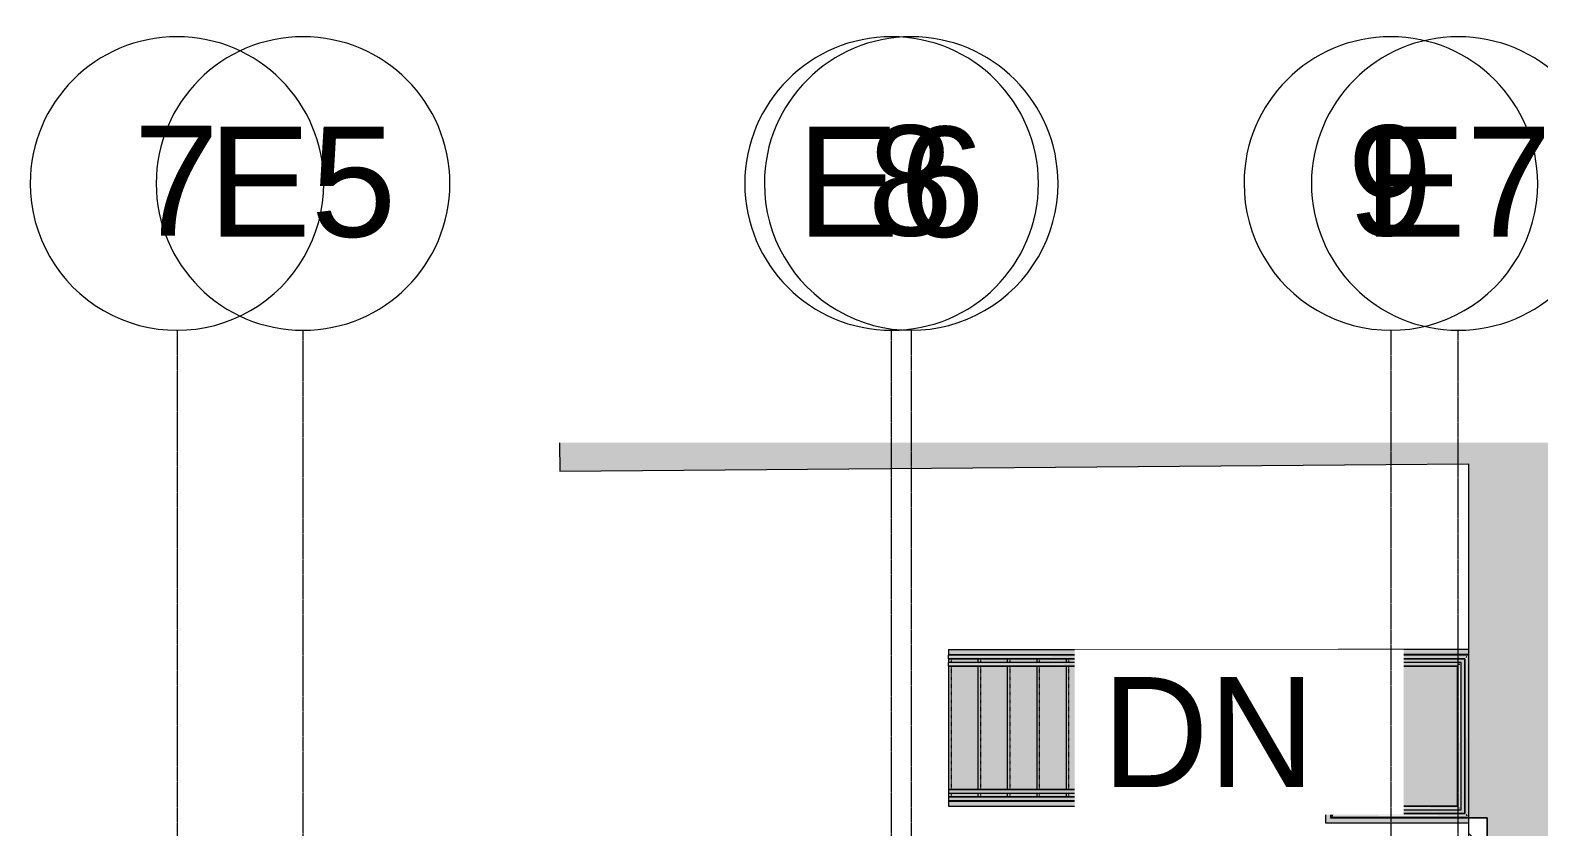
# Model space of a CAD drawing. Header units: inches. Extents: x -4124 to 2030, y 10168 to 14873.
# Drawn here: x 1100 to 1716, y 11770 to 12096 of the extents above; entities that cross this region are included whole.
import ezdxf

# ---------------------------------------------------------------- set-up
doc = ezdxf.new("R2010")
doc.units = ezdxf.units.IN
doc.header["$MEASUREMENT"] = 0
for name, pattern in [('Demolished', [0.1875, 0.125, -0.0625]), ('Grid Line 1_2_', [0.875, 0.5, -0.125, 0.125, -0.125]), ('Overhead 1_16_', [0.101562, 0.0625, -0.039062])]:
    doc.linetypes.add(name, pattern=pattern)
for name, color, linetype, lineweight in [('A-FLOR-HRAL', 11, 'Demolished', 9), ('A-ROOF', 132, 'Demolished', 9), ('A-WALL', 113, 'Continuous', 9), ('A-WALL-PATT', 111, 'Continuous', 13), ('S-GRID', 1, 'Continuous', 9), ('S-GRID-IDEN', 1, 'Continuous', 9), ('S-STRS', 31, 'Demolished', 9), ('S-STRS-ANNO', 31, 'Continuous', 9), ('S-STRS-IDEN', 31, 'Continuous', 9)]:
    doc.layers.add(name, color=color, linetype=linetype, lineweight=lineweight)
doc.styles.add('Arial', font='arial.ttf', dxfattribs={"height": 45})
doc.styles.add('Century Gothic', font='ufonts.com_century-gothic.ttf', dxfattribs={"height": 45})

# ---------------------------------------------------------------- blocks, each defined once
blk = doc.blocks.new('Walls 1 - Walls 1-1277454-DEMO PLAN - MEZZ')
at = {"layer": 'A-ROOF', "linetype": 'Continuous'}
blk.add_hatch(color=161, dxfattribs=at).paths.add_polyline_path([(-1448.44, 10380.08), (-1448.44, 11927.42), (-1956.88, 11927.42), (-1956.83, 11915.82), (-1585.45, 11918.85), (-1585.45, 11774.15), (-1577.83, 11774.15), (-1577.83, 10643.01), (-1938.58, 10642.37), (-1938.58, 10381.41), (-1577.83, 10380.43)], flags=0)
for p, q in [((-1956.88, 11927.42), (-1956.83, 11915.82)), ((-1956.83, 11915.82), (-1585.45, 11918.85)), ((-1585.45, 11918.85), (-1585.45, 11774.15)), ((-1585.45, 11774.15), (-1577.83, 11774.15)), ((-1577.83, 11774.15), (-1577.83, 10643.01))]:
    blk.add_line(p, q, dxfattribs=at)
blk = doc.blocks.new('Top Rail Type - Top Rail_Internal_-1447311-DEMO PLAN - MEZZ')
at = {"layer": 'A-FLOR-HRAL', "linetype": 'Continuous'}
for points in [[(-1641.92, 11839.83), (-1641.92, 11840), (-1797.92, 11839.92), (-1797.92, 11839.84), (-1641.92, 11839.84)], [(-1641.91, 11839.81), (-1641.91, 11839.83), (-1586.2, 11839.92), (-1586.2, 11840.01), (-1641.92, 11839.92), (-1641.92, 11839.83)], [(-1586.11, 11775.05), (-1586.2, 11839.92), (-1586.29, 11839.72), (-1586.2, 11775.15)], [(-1699.3, 11781.84), (-1641.92, 11781.92), (-1641.17, 11782.57), (-1641.17, 11782.67), (-1641.92, 11782.57), (-1641.92, 11782), (-1797.92, 11781.92), (-1797.92, 11781.84), (-1701.92, 11781.84)], [(-1641.92, 11781.35), (-1641.67, 11781.44), (-1641.67, 11781.92), (-1641.12, 11781.98), (-1640.82, 11782.45), (-1641.17, 11782.57), (-1641.74, 11782.11), (-1641.92, 11781.76), (-1641.92, 11781.39)], [(-1641.01, 11775.05), (-1640.83, 11775.24), (-1640.72, 11781.92), (-1640.17, 11781.92), (-1640.27, 11782.29), (-1640.55, 11782.19), (-1641.02, 11781.83), (-1641.01, 11775.15)], [(-1641.01, 11775.05), (-1586.2, 11775.15), (-1586.29, 11775.24), (-1640.92, 11775.15)]]:
    blk.add_hatch(color=254, dxfattribs=at).paths.add_polyline_path(points, flags=0)
for p, q in [((-1641.72, 11840.67), (-1797.92, 11840.67)), ((-1797.92, 11839.17), (-1641.72, 11839.17)), ((-1585.45, 11840.67), (-1641.72, 11840.67)), ((-1641.72, 11839.17), (-1586.95, 11839.17)), ((-1586.95, 11839.17), (-1586.95, 11775.9)), ((-1640.9, 11782.67), (-1797.92, 11782.67)), ((-1797.92, 11781.17), (-1642.19, 11781.17)), ((-1641.92, 11781.27), (-1641.73, 11781.39)), ((-1641.67, 11780.89), (-1641.67, 11774.4)), ((-1640.17, 11775.9), (-1640.17, 11782.19)), ((-1586.95, 11775.9), (-1640.17, 11775.9)), ((-1641.67, 11774.4), (-1585.45, 11774.4))]:
    blk.add_line(p, q, dxfattribs=at)
at = {"layer": 'A-FLOR-HRAL', "linetype": 'Continuous', "flags": 128}
for points in [[(-1640.9, 11782.67), (-1641.02, 11782.64), (-1641.17, 11782.57), (-1641.35, 11782.45), (-1641.55, 11782.29), (-1641.74, 11782.11), (-1641.92, 11781.92)], [(-1641.17, 11781.92), (-1641.01, 11782.11), (-1640.89, 11782.29), (-1640.82, 11782.45), (-1640.79, 11782.57), (-1640.82, 11782.64), (-1640.9, 11782.67)], [(-1641.12, 11781.74), (-1640.92, 11781.92), (-1640.73, 11782.07), (-1640.55, 11782.19), (-1640.39, 11782.27), (-1640.27, 11782.29), (-1640.2, 11782.26), (-1640.17, 11782.19)]]:
    blk.add_lwpolyline(points, dxfattribs=at)
at = {"layer": 'A-FLOR-HRAL', "linetype": 'Continuous'}
for points in [[(-1641.92, 11839.92), (-1641.92, 11839.85), (-1641.92, 11839.79), (-1641.91, 11839.73)], [(-1586.2, 11839.92), (-1586.22, 11839.9), (-1586.25, 11839.87), (-1586.3, 11839.82), (-1586.35, 11839.77), (-1586.38, 11839.74), (-1586.4, 11839.72)], [(-1641.12, 11774.95), (-1641.1, 11774.97), (-1641.07, 11775), (-1641.02, 11775.05), (-1640.97, 11775.1), (-1640.94, 11775.13), (-1640.92, 11775.15)], [(-1586.01, 11774.95), (-1586.02, 11774.97), (-1586.06, 11775), (-1586.11, 11775.05), (-1586.15, 11775.1), (-1586.2, 11775.15), (-1586.25, 11775.19), (-1586.3, 11775.24), (-1586.35, 11775.29), (-1586.38, 11775.32), (-1586.4, 11775.34)]]:
    blk.add_open_spline(points, degree=3, dxfattribs=at)
blk = doc.blocks.new('Top Rail Type - Top Rail_Internal_-V57-DEMO PLAN - MEZZ')
at = {"layer": 'A-FLOR-HRAL', "linetype": 'Continuous'}
h = blk.add_hatch(color=254, dxfattribs=at)
h.paths.add_polyline_path([(-1642.07, 11839.17), (-1641.92, 11839.17), (-1641.92, 11839.84), (-1797.92, 11839.84), (-1797.92, 11839.17), (-1647.04, 11839.17)], flags=0)
h.paths.add_polyline_path([(-1647.04, 11840), (-1641.92, 11840.01), (-1641.92, 11840.67), (-1797.92, 11840.67), (-1797.92, 11840), (-1653.92, 11840)], flags=0)
h = blk.add_hatch(color=254, dxfattribs=at)
h.paths.add_polyline_path([(-1589.95, 11839.17), (-1586.95, 11839.17), (-1586.29, 11839.83), (-1641.92, 11839.84), (-1641.92, 11839.17), (-1594.78, 11839.17)], flags=0)
h.paths.add_polyline_path([(-1641.92, 11840), (-1641.91, 11840.01), (-1586.11, 11840.01), (-1585.45, 11840.67), (-1641.92, 11840.67)], flags=0)
h = blk.add_hatch(color=254, dxfattribs=at)
h.paths.add_polyline_path([(-1585.45, 11774.4), (-1585.45, 11840.67), (-1586.11, 11839.92), (-1586.11, 11775.05)], flags=0)
h.paths.add_polyline_path([(-1586.29, 11775.24), (-1586.29, 11839.83), (-1586.95, 11839.07), (-1586.95, 11775.9)], flags=0)
h = blk.add_hatch(color=254, dxfattribs=at)
h.paths.add_polyline_path([(-1689.92, 11781.17), (-1641.92, 11781.17), (-1641.98, 11781.84), (-1797.92, 11781.84), (-1797.92, 11781.17), (-1699.3, 11781.17)], flags=0)
h.paths.add_polyline_path([(-1725.92, 11782), (-1641.92, 11782), (-1641.92, 11782.67), (-1797.92, 11782.67), (-1797.92, 11782), (-1741.11, 11782)], flags=0)
h = blk.add_hatch(color=254, dxfattribs=at)
h.paths.add_polyline_path([(-1641.67, 11774.4), (-1641.01, 11775.15), (-1641.02, 11781.92), (-1641.67, 11781.92), (-1641.67, 11775.05)], flags=0)
h.paths.add_polyline_path([(-1640.83, 11775.24), (-1640.17, 11775.9), (-1640.17, 11781.92), (-1640.83, 11781.92), (-1640.83, 11775.9)], flags=0)
h = blk.add_hatch(color=254, dxfattribs=at)
h.paths.add_polyline_path([(-1640.92, 11774.4), (-1585.45, 11774.4), (-1586.2, 11775.05), (-1641.01, 11775.05), (-1641.67, 11774.4), (-1641.01, 11774.4)], flags=0)
h.paths.add_polyline_path([(-1636.59, 11775.24), (-1586.29, 11775.24), (-1586.95, 11775.9), (-1640.17, 11775.9), (-1640.83, 11775.24)], flags=0)
for p, q in [((-1641.92, 11840.67), (-1797.92, 11840.67)), ((-1797.92, 11839.19), (-1797.92, 11840.64)), ((-1641.92, 11839.17), (-1797.92, 11839.17)), ((-1585.45, 11840.67), (-1641.92, 11840.67)), ((-1586.95, 11839.17), (-1641.92, 11839.17)), ((-1586.95, 11775.9), (-1586.95, 11839.17)), ((-1797.92, 11782.67), (-1641.92, 11782.67)), ((-1797.92, 11782.64), (-1797.92, 11781.19)), ((-1797.92, 11781.17), (-1641.92, 11781.17)), ((-1641.92, 11782.67), (-1641.92, 11781.17)), ((-1640.17, 11781.92), (-1641.67, 11781.92)), ((-1641.67, 11781.92), (-1641.67, 11774.4)), ((-1640.17, 11781.92), (-1640.17, 11775.9)), ((-1640.17, 11775.9), (-1586.95, 11775.9)), ((-1641.67, 11774.4), (-1585.45, 11774.4))]:
    blk.add_line(p, q, dxfattribs=at)
blk = doc.blocks.new('Handrail Type - Handrail_Internal_-1447339-DEMO PLAN - MEZZ')
at = {"layer": 'A-FLOR-HRAL', "linetype": 'Continuous'}
for points in [[(-1641.92, 11836.83), (-1641.92, 11837), (-1797.92, 11836.92), (-1797.92, 11836.84), (-1641.92, 11836.84)], [(-1641.91, 11836.81), (-1641.91, 11836.83), (-1589.2, 11836.92), (-1589.2, 11837.01), (-1641.92, 11836.92), (-1641.92, 11836.83)], [(-1589.11, 11778.05), (-1589.2, 11836.92), (-1589.29, 11836.72), (-1589.2, 11778.15), (-1589.17, 11778.11)], [(-1641.92, 11784.83), (-1641.92, 11785), (-1797.92, 11784.92), (-1797.92, 11784.84), (-1641.92, 11784.84)], [(-1638.01, 11784.83), (-1637.92, 11785.01), (-1641.92, 11784.92), (-1641.89, 11784.83), (-1638.23, 11784.83)], [(-1638.01, 11778.05), (-1637.83, 11778.24), (-1637.92, 11784.92), (-1638.01, 11784.72), (-1638.01, 11778.11)], [(-1636.59, 11778.05), (-1589.2, 11778.15), (-1589.29, 11778.24), (-1637.92, 11778.15), (-1638.01, 11778.05)]]:
    blk.add_hatch(color=254, dxfattribs=at).paths.add_polyline_path(points, flags=0)
for p, q in [((-1641.72, 11837.67), (-1797.92, 11837.67)), ((-1797.92, 11836.17), (-1641.72, 11836.17)), ((-1588.45, 11837.67), (-1641.72, 11837.67)), ((-1641.72, 11836.17), (-1589.95, 11836.17)), ((-1589.95, 11836.17), (-1589.95, 11778.9)), ((-1588.45, 11777.4), (-1588.45, 11837.67)), ((-1641.72, 11785.67), (-1797.92, 11785.67)), ((-1797.92, 11784.17), (-1641.72, 11784.17)), ((-1637.17, 11785.67), (-1641.72, 11785.67)), ((-1641.72, 11784.17), (-1638.67, 11784.17)), ((-1638.67, 11784.17), (-1638.67, 11777.4)), ((-1637.17, 11778.9), (-1637.17, 11785.67)), ((-1638.67, 11777.4), (-1588.45, 11777.4)), ((-1589.95, 11778.9), (-1637.17, 11778.9))]:
    blk.add_line(p, q, dxfattribs=at)
for points in [[(-1641.92, 11836.92), (-1641.92, 11836.85), (-1641.92, 11836.79), (-1641.91, 11836.73)], [(-1589.2, 11836.92), (-1589.22, 11836.9), (-1589.25, 11836.87), (-1589.3, 11836.82), (-1589.35, 11836.77), (-1589.38, 11836.74), (-1589.4, 11836.72)], [(-1641.91, 11784.72), (-1641.92, 11784.79), (-1641.92, 11784.85), (-1641.92, 11784.92)], [(-1638.12, 11784.72), (-1638.1, 11784.74), (-1638.07, 11784.77), (-1638.02, 11784.82), (-1637.97, 11784.87), (-1637.94, 11784.9), (-1637.92, 11784.92)], [(-1638.12, 11777.95), (-1638.1, 11777.97), (-1638.07, 11778), (-1638.02, 11778.05), (-1637.97, 11778.1), (-1637.94, 11778.13), (-1637.92, 11778.15)], [(-1589.17, 11778.11), (-1589.18, 11778.12), (-1589.19, 11778.13), (-1589.2, 11778.15)]]:
    blk.add_open_spline(points, degree=3, dxfattribs=at)
blk = doc.blocks.new('Handrail Type - Handrail_Internal_-V58-DEMO PLAN - MEZZ')
at = {"layer": 'A-FLOR-HRAL', "linetype": 'Continuous'}
h = blk.add_hatch(color=254, dxfattribs=at)
h.paths.add_polyline_path([(-1797.92, 11836.17), (-1641.92, 11836.17), (-1641.92, 11836.84), (-1797.92, 11836.84), (-1797.92, 11836.54)], flags=0)
h.paths.add_polyline_path([(-1641.92, 11837), (-1641.92, 11837.67), (-1797.92, 11837.67), (-1797.92, 11837), (-1647.04, 11837)], flags=0)
h = blk.add_hatch(color=254, dxfattribs=at)
h.paths.add_polyline_path([(-1594.78, 11836.17), (-1589.95, 11836.17), (-1589.29, 11836.83), (-1641.92, 11836.84), (-1641.92, 11836.17), (-1615.68, 11836.17)], flags=0)
h.paths.add_polyline_path([(-1641.92, 11837), (-1641.91, 11837.01), (-1589.11, 11837.01), (-1588.45, 11837.67), (-1641.92, 11837.67)], flags=0)
h = blk.add_hatch(color=254, dxfattribs=at)
h.paths.add_polyline_path([(-1588.45, 11777.4), (-1588.45, 11837.67), (-1589.11, 11836.92), (-1589.11, 11778.05)], flags=0)
h.paths.add_polyline_path([(-1589.29, 11778.24), (-1589.29, 11836.83), (-1589.95, 11836.17), (-1589.95, 11778.9)], flags=0)
h = blk.add_hatch(color=254, dxfattribs=at)
h.paths.add_polyline_path([(-1797.92, 11784.17), (-1641.92, 11784.17), (-1641.92, 11784.84), (-1797.92, 11784.84), (-1797.92, 11784.6)], flags=0)
h.paths.add_polyline_path([(-1653.92, 11785), (-1641.92, 11785.01), (-1641.92, 11785.67), (-1797.92, 11785.67), (-1797.92, 11785), (-1657.49, 11785)], flags=0)
h = blk.add_hatch(color=254, dxfattribs=at)
h.paths.add_polyline_path([(-1638.67, 11784.17), (-1638.01, 11784.83), (-1641.92, 11784.72), (-1641.82, 11784.17), (-1638.85, 11784.17)], flags=0)
h.paths.add_polyline_path([(-1641.92, 11785), (-1641.89, 11785.01), (-1637.83, 11785.01), (-1637.17, 11785.67), (-1641.92, 11785.57), (-1641.92, 11785.11)], flags=0)
h = blk.add_hatch(color=254, dxfattribs=at)
h.paths.add_polyline_path([(-1638.67, 11777.4), (-1638.01, 11778.15), (-1638.01, 11784.83), (-1638.67, 11784.17), (-1638.67, 11778.05)], flags=0)
h.paths.add_polyline_path([(-1637.83, 11778.24), (-1637.17, 11778.9), (-1637.17, 11785.67), (-1637.83, 11784.92), (-1637.83, 11778.9)], flags=0)
h = blk.add_hatch(color=254, dxfattribs=at)
h.paths.add_polyline_path([(-1638.67, 11777.4), (-1588.45, 11777.4), (-1589.2, 11778.05), (-1638.01, 11778.05)], flags=0)
h.paths.add_polyline_path([(-1637.83, 11778.24), (-1589.29, 11778.24), (-1589.95, 11778.9), (-1637.17, 11778.9)], flags=0)
for p, q in [((-1641.92, 11837.67), (-1797.92, 11837.67)), ((-1797.92, 11836.19), (-1797.92, 11837.64)), ((-1641.92, 11836.17), (-1797.92, 11836.17)), ((-1588.45, 11837.67), (-1641.92, 11837.67)), ((-1589.95, 11836.17), (-1641.92, 11836.17)), ((-1589.95, 11778.9), (-1589.95, 11836.17)), ((-1588.45, 11777.4), (-1588.45, 11837.67)), ((-1797.92, 11785.67), (-1641.92, 11785.67)), ((-1797.92, 11785.64), (-1797.92, 11784.19)), ((-1797.92, 11784.17), (-1641.92, 11784.17)), ((-1641.92, 11785.67), (-1637.17, 11785.67)), ((-1641.92, 11784.17), (-1638.67, 11784.17)), ((-1638.67, 11784.17), (-1638.67, 11777.4)), ((-1637.17, 11785.67), (-1637.17, 11778.9)), ((-1638.67, 11777.4), (-1588.45, 11777.4)), ((-1637.17, 11778.9), (-1589.95, 11778.9))]:
    blk.add_line(p, q, dxfattribs=at)
blk = doc.blocks.new('Grid - Grid Head - Circle-50561-DEMO PLAN - MEZZ')
at = {"layer": 'S-GRID-IDEN'}
for start, end in [(360, 180), (180, 360)]:
    blk.add_arc((0, 0), 0.25, start, end, dxfattribs=at)

msp = doc.modelspace()

# ---------------------------------------------------------------- hatches: boundary and pattern name
at = {"layer": 'A-WALL-PATT', "lineweight": 9}
h = msp.add_hatch(dxfattribs=at)
h.set_pattern_fill('FP_64', style=0, pattern_type=2)
h.set_pattern_definition([(45, (3272.782, 0), (-21.2132, 21.2132), []), (135, (3272.782, 0), (-21.2132, -21.2132), [])])
h.paths.add_polyline_path([(1687.32844, 10642.9944), (1694.95344, 10643.00784), (1694.95344, 11774.14539), (1687.32844, 11774.14539), (1687.32844, 10643.00784)], flags=0)
at = {"layer": 'S-STRS', "linetype": 'Continuous'}
for color, points in [(255, [(1573.48066, 11840.91874), (1634.07724, 11840.91874), (1634.07724, 11842.91874), (1474.85984, 11842.91874), (1474.85984, 11840.91874), (1570.85984, 11840.91874)]), (255, [(1678.00644, 11840.91874), (1687.32844, 11840.91874), (1687.32844, 11842.91874), (1634.07724, 11842.91874), (1634.07724, 11840.91874), (1657.10128, 11840.91874)]), (255, [(1625.74355, 11778.91874), (1628.85984, 11778.91874), (1628.85984, 11780.91874), (1474.85984, 11780.91874), (1474.85984, 11778.91874), (1618.85984, 11778.91874)]), (254, [(1628.85984, 11772.14539), (1630.85984, 11774.14539), (1630.85984, 11780.91874), (1628.85984, 11780.91874), (1628.85984, 11774.14539)]), (255, [(1687.32844, 11772.14539), (1687.32844, 11774.14539), (1630.85984, 11774.14539), (1628.85984, 11772.14539), (1678.00644, 11772.14539)])]:
    msp.add_hatch(color=color, dxfattribs=at).paths.add_polyline_path(points, flags=0)
h = msp.add_hatch(color=255, dxfattribs=at)
h.paths.add_polyline_path([(1486.85984, 11780.91874), (1486.85984, 11781.16874), (1474.85984, 11781.16874), (1474.85984, 11780.91874)], flags=0)
h.paths.add_polyline_path([(1474.85984, 11782.66874), (1486.85984, 11782.66874), (1486.85984, 11784.16874), (1474.85984, 11784.16874)], flags=0)
h.paths.add_polyline_path([(1486.85984, 11785.66874), (1486.85984, 11836.16874), (1474.85984, 11836.16874), (1474.85984, 11785.66874)], flags=0)
h.paths.add_polyline_path([(1486.85984, 11837.66874), (1486.85984, 11839.16874), (1474.85984, 11839.16874), (1474.85984, 11837.66874)], flags=0)
h.paths.add_polyline_path([(1486.85984, 11840.66874), (1486.85984, 11840.91874), (1474.85984, 11840.91874), (1474.85984, 11840.66874)], flags=0)
h = msp.add_hatch(color=255, dxfattribs=at)
h.paths.add_polyline_path([(1498.85984, 11780.91874), (1498.85984, 11781.16874), (1486.85984, 11781.16874), (1486.85984, 11780.91874), (1489.86003, 11780.91874)], flags=0)
h.paths.add_polyline_path([(1486.85984, 11782.66874), (1498.85984, 11782.66874), (1498.85984, 11784.16874), (1486.85984, 11784.16874)], flags=0)
h.paths.add_polyline_path([(1498.85984, 11785.66874), (1498.85984, 11836.16874), (1486.85984, 11836.16874), (1486.85984, 11785.66874), (1489.86003, 11785.66874)], flags=0)
h.paths.add_polyline_path([(1489.86003, 11837.66874), (1498.85984, 11837.66874), (1498.85984, 11839.16874), (1486.85984, 11839.16874), (1486.85984, 11837.66874)], flags=0)
h.paths.add_polyline_path([(1489.86003, 11840.66874), (1498.85984, 11840.66874), (1498.85984, 11840.91874), (1486.85984, 11840.91874), (1486.85984, 11840.66874)], flags=0)
h = msp.add_hatch(color=255, dxfattribs=at)
h.paths.add_polyline_path([(1498.85984, 11780.91874), (1510.85984, 11780.91874), (1510.76519, 11781.16874), (1498.85984, 11781.16874)], flags=0)
h.paths.add_polyline_path([(1510.85984, 11782.66874), (1510.76519, 11784.16874), (1498.85984, 11784.16874), (1498.85984, 11782.66874), (1510.76519, 11782.66874)], flags=0)
h.paths.add_polyline_path([(1510.76519, 11785.66874), (1510.85984, 11785.66874), (1510.76519, 11836.16874), (1498.85984, 11836.16874), (1498.85984, 11785.66874)], flags=0)
h.paths.add_polyline_path([(1510.85984, 11837.66874), (1510.76519, 11839.16874), (1498.85984, 11839.16874), (1498.85984, 11837.66874), (1510.76519, 11837.66874)], flags=0)
h.paths.add_polyline_path([(1498.85984, 11840.66874), (1510.85984, 11840.66874), (1510.76519, 11840.91874), (1498.85984, 11840.91874)], flags=0)
h = msp.add_hatch(color=255, dxfattribs=at)
h.paths.add_polyline_path([(1522.85984, 11780.91874), (1522.85984, 11781.16874), (1510.85984, 11781.16874), (1510.85984, 11780.91874)], flags=0)
h.paths.add_polyline_path([(1510.85984, 11782.66874), (1522.85984, 11782.66874), (1522.85984, 11784.16874), (1510.85984, 11784.16874)], flags=0)
h.paths.add_polyline_path([(1510.85984, 11785.66874), (1522.85984, 11785.66874), (1522.85984, 11836.16874), (1510.85984, 11836.16874), (1510.85984, 11797.58579)], flags=0)
h.paths.add_polyline_path([(1510.85984, 11837.66874), (1522.85984, 11837.66874), (1522.85984, 11839.16874), (1510.85984, 11839.16874)], flags=0)
h.paths.add_polyline_path([(1522.85984, 11840.66874), (1522.85984, 11840.91874), (1510.85984, 11840.91874), (1510.85984, 11840.66874)], flags=0)
h = msp.add_hatch(color=255, dxfattribs=at)
h.paths.add_polyline_path([(1531.67035, 11780.91874), (1534.85984, 11780.91874), (1534.85984, 11781.16874), (1522.85984, 11781.16874), (1522.85984, 11780.91874)], flags=0)
h.paths.add_polyline_path([(1534.85984, 11782.66874), (1534.85984, 11784.16874), (1522.85984, 11784.16874), (1522.85984, 11782.66874), (1531.67035, 11782.66874)], flags=0)
h.paths.add_polyline_path([(1534.85984, 11785.66874), (1534.85984, 11836.16874), (1522.85984, 11836.16874), (1522.85984, 11785.66874), (1531.67035, 11785.66874)], flags=0)
h.paths.add_polyline_path([(1534.85984, 11837.66874), (1534.85984, 11839.16874), (1522.85984, 11839.16874), (1522.85984, 11837.66874), (1531.67035, 11837.66874)], flags=0)
h.paths.add_polyline_path([(1522.85984, 11840.66874), (1534.85984, 11840.66874), (1534.85984, 11840.91874), (1522.85984, 11840.91874)], flags=0)
h = msp.add_hatch(color=255, dxfattribs=at)
h.paths.add_polyline_path([(1546.85984, 11780.91874), (1546.85984, 11781.16874), (1534.85984, 11781.16874), (1534.85984, 11780.91874)], flags=0)
h.paths.add_polyline_path([(1534.85984, 11782.66874), (1546.85984, 11782.66874), (1546.85984, 11784.16874), (1534.85984, 11784.16874)], flags=0)
h.paths.add_polyline_path([(1534.85984, 11785.66874), (1546.85984, 11785.66874), (1546.85984, 11836.16874), (1534.85984, 11836.16874), (1534.85984, 11797.58579)], flags=0)
h.paths.add_polyline_path([(1534.85984, 11837.66874), (1546.85984, 11837.66874), (1546.85984, 11839.16874), (1534.85984, 11839.16874)], flags=0)
h.paths.add_polyline_path([(1546.85984, 11840.66874), (1546.85984, 11840.91874), (1534.85984, 11840.91874), (1534.85984, 11840.66874)], flags=0)
h = msp.add_hatch(color=255, dxfattribs=at)
h.paths.add_polyline_path([(1546.85984, 11780.91874), (1558.85984, 11780.91874), (1558.85984, 11781.16874), (1546.85984, 11781.16874)], flags=0)
h.paths.add_polyline_path([(1552.5755, 11782.66874), (1558.85984, 11782.66874), (1558.85984, 11784.16874), (1546.85984, 11784.16874), (1546.85984, 11782.66874)], flags=0)
h.paths.add_polyline_path([(1552.5755, 11785.66874), (1558.85984, 11785.66874), (1558.85984, 11836.16874), (1546.85984, 11836.16874), (1546.85984, 11785.66874)], flags=0)
h.paths.add_polyline_path([(1552.5755, 11837.66874), (1558.85984, 11837.66874), (1558.85984, 11839.16874), (1546.85984, 11839.16874), (1546.85984, 11837.66874)], flags=0)
h.paths.add_polyline_path([(1546.85984, 11840.66874), (1558.85984, 11840.66874), (1558.85984, 11840.91874), (1546.85984, 11840.91874)], flags=0)
h = msp.add_hatch(color=255, dxfattribs=at)
h.paths.add_polyline_path([(1570.85984, 11780.91874), (1570.85984, 11781.16874), (1558.85984, 11781.16874), (1558.85984, 11780.91874)], flags=0)
h.paths.add_polyline_path([(1570.85984, 11782.66874), (1570.85984, 11784.16874), (1558.85984, 11784.16874), (1558.85984, 11782.66874)], flags=0)
h.paths.add_polyline_path([(1558.85984, 11785.66874), (1570.85984, 11785.66874), (1570.85984, 11836.16874), (1558.85984, 11836.16874), (1558.85984, 11789.66387)], flags=0)
h.paths.add_polyline_path([(1570.85984, 11837.66874), (1570.85984, 11839.16874), (1558.85984, 11839.16874), (1558.85984, 11837.66874)], flags=0)
h.paths.add_polyline_path([(1558.85984, 11840.66874), (1570.85984, 11840.66874), (1570.85984, 11840.91874), (1558.85984, 11840.91874)], flags=0)
h = msp.add_hatch(color=255, dxfattribs=at)
h.paths.add_polyline_path([(1570.85984, 11780.91874), (1582.85984, 11780.91874), (1582.85984, 11781.16874), (1570.85984, 11781.16874)], flags=0)
h.paths.add_polyline_path([(1582.85984, 11782.66874), (1582.85984, 11784.16874), (1570.85984, 11784.16874), (1570.85984, 11782.66874), (1573.48066, 11782.66874)], flags=0)
h.paths.add_polyline_path([(1582.85984, 11785.66874), (1582.85984, 11836.16874), (1570.85984, 11836.16874), (1570.85984, 11785.66874), (1573.48066, 11785.66874)], flags=0)
h.paths.add_polyline_path([(1582.85984, 11837.66874), (1582.85984, 11839.16874), (1570.85984, 11839.16874), (1570.85984, 11837.66874), (1573.48066, 11837.66874)], flags=0)
h.paths.add_polyline_path([(1570.85984, 11840.66874), (1582.85984, 11840.66874), (1582.85984, 11840.91874), (1570.85984, 11840.91874)], flags=0)
h = msp.add_hatch(color=255, dxfattribs=at)
h.paths.add_polyline_path([(1582.85984, 11780.91874), (1594.85984, 11780.91874), (1594.85984, 11781.16874), (1582.85984, 11781.16874)], flags=0)
h.paths.add_polyline_path([(1594.38582, 11782.66874), (1594.85984, 11782.66874), (1594.85984, 11784.16874), (1582.85984, 11784.16874), (1582.85984, 11782.66874)], flags=0)
h.paths.add_polyline_path([(1594.38582, 11785.66874), (1594.85984, 11785.66874), (1594.85984, 11836.16874), (1582.85984, 11836.16874), (1582.85984, 11785.66874)], flags=0)
h.paths.add_polyline_path([(1594.38582, 11837.66874), (1594.85984, 11837.66874), (1594.85984, 11839.16874), (1582.85984, 11839.16874), (1582.85984, 11837.66874)], flags=0)
h.paths.add_polyline_path([(1582.85984, 11840.66874), (1594.85984, 11840.66874), (1594.85984, 11840.91874), (1582.85984, 11840.91874)], flags=0)
h = msp.add_hatch(color=255, dxfattribs=at)
h.paths.add_polyline_path([(1606.85984, 11780.91874), (1606.85984, 11781.16874), (1594.85984, 11781.16874), (1594.85984, 11780.91874)], flags=0)
h.paths.add_polyline_path([(1606.85984, 11782.66874), (1606.85984, 11784.16874), (1594.85984, 11784.16874), (1594.85984, 11782.66874)], flags=0)
h.paths.add_polyline_path([(1594.85984, 11785.66874), (1606.85984, 11785.66874), (1606.85984, 11836.16874), (1594.85984, 11836.16874), (1594.85984, 11789.66387)], flags=0)
h.paths.add_polyline_path([(1606.85984, 11837.66874), (1606.85984, 11839.16874), (1594.85984, 11839.16874), (1594.85984, 11837.66874)], flags=0)
h.paths.add_polyline_path([(1594.85984, 11840.66874), (1606.85984, 11840.66874), (1606.85984, 11840.91874), (1594.85984, 11840.91874)], flags=0)
h = msp.add_hatch(color=255, dxfattribs=at)
h.paths.add_polyline_path([(1606.85984, 11780.91874), (1618.85984, 11780.91874), (1618.85984, 11781.16874), (1606.85984, 11781.16874)], flags=0)
h.paths.add_polyline_path([(1618.85984, 11782.66874), (1618.85984, 11784.16874), (1606.85984, 11784.16874), (1606.85984, 11782.66874), (1615.29097, 11782.66874)], flags=0)
h.paths.add_polyline_path([(1618.85984, 11785.66874), (1618.85984, 11836.16874), (1606.85984, 11836.16874), (1606.85984, 11785.66874), (1615.29097, 11785.66874)], flags=0)
h.paths.add_polyline_path([(1618.85984, 11837.66874), (1618.85984, 11839.16874), (1606.85984, 11839.16874), (1606.85984, 11837.66874), (1615.29097, 11837.66874)], flags=0)
h.paths.add_polyline_path([(1606.85984, 11840.66874), (1618.85984, 11840.66874), (1618.85984, 11840.91874), (1606.85984, 11840.91874)], flags=0)
h = msp.add_hatch(color=255, dxfattribs=at)
h.paths.add_polyline_path([(1628.85984, 11780.91874), (1630.85984, 11780.91874), (1630.85984, 11781.16874), (1618.85984, 11781.16874), (1618.85984, 11780.91874), (1625.74355, 11780.91874)], flags=0)
h.paths.add_polyline_path([(1618.85984, 11782.66874), (1630.85984, 11782.66874), (1630.85984, 11784.16874), (1618.85984, 11784.16874)], flags=0)
h.paths.add_polyline_path([(1630.85984, 11785.66874), (1630.85984, 11836.16874), (1618.85984, 11836.16874), (1618.85984, 11785.66874), (1625.74355, 11785.66874)], flags=0)
h.paths.add_polyline_path([(1630.85984, 11837.66874), (1630.85984, 11839.16874), (1618.85984, 11839.16874), (1618.85984, 11837.66874), (1625.74355, 11837.66874)], flags=0)
h.paths.add_polyline_path([(1630.85984, 11840.66874), (1630.85984, 11840.91874), (1618.85984, 11840.91874), (1618.85984, 11840.66874), (1625.74355, 11840.66874)], flags=0)
h = msp.add_hatch(color=255, dxfattribs=at)
h.paths.add_polyline_path([(1632.60984, 11774.14539), (1687.32844, 11774.17525), (1687.30289, 11774.39539), (1631.10984, 11774.42095), (1631.04039, 11781.38703), (1630.85984, 11781.26922), (1630.85984, 11774.14539), (1631.1354, 11774.14539)], flags=0)
h.paths.add_polyline_path([(1646.64871, 11775.89539), (1685.82844, 11775.89539), (1685.82844, 11839.16874), (1630.85984, 11839.16874), (1630.85984, 11837.66874), (1684.32844, 11837.64319), (1684.30289, 11777.39539), (1634.10984, 11777.42095), (1634.10984, 11784.16874), (1630.85984, 11784.16874), (1630.85984, 11782.66874), (1631.61565, 11782.5663), (1631.96305, 11782.44907), (1631.80515, 11781.91874), (1631.85984, 11781.91874), (1632.39017, 11782.26614), (1632.58429, 11782.26441), (1632.60984, 11782.18867), (1632.60984, 11775.89539), (1636.19613, 11775.89539)], flags=0)
h.paths.add_polyline_path([(1682.82844, 11778.89539), (1682.82844, 11836.16874), (1630.85984, 11836.16874), (1630.85984, 11785.66874), (1635.60984, 11785.64304), (1635.60984, 11778.89539), (1678.00644, 11778.89539)], flags=0)
h.paths.add_polyline_path([(1685.82844, 11840.66874), (1687.32844, 11840.66874), (1687.30289, 11840.91874), (1630.85984, 11840.91874), (1630.85984, 11840.66874), (1684.32844, 11840.66874)], flags=0)

# ---------------------------------------------------------------- linework, layer by layer
at = {"layer": 'A-WALL'}
for p, q in [((1687.32844, 11774.14539), (1687.32844, 11705.88863)), ((1694.95344, 11774.14539), (1687.32844, 11774.14539)), ((1694.95344, 10640.14539), (1694.95344, 11774.14539))]:
    msp.add_line(p, q, dxfattribs=at)
at = {"layer": 'S-GRID', "linetype": 'Grid Line 1_2_'}
for p, q in [((1159.57844, 11973.42375), (1159.57844, 10769.69706)), ((1211.07844, 10455.54858), (1211.07844, 11973.42375)), ((1451.57844, 10455.54858), (1451.57844, 11973.42375)), ((1459.57844, 11973.42375), (1459.57844, 10769.69706)), ((1683.14094, 10455.54858), (1683.14094, 11973.42375))]:
    msp.add_line(p, q, dxfattribs=at)
at = {"layer": 'S-STRS', "linetype": 'Continuous'}
for p, q in [((1474.85984, 11842.91874), (1474.85984, 11840.91874)), ((1474.85984, 11842.91874), (1634.07724, 11842.91874)), ((1687.32844, 11842.91874), (1634.07724, 11842.91874)), ((1474.85984, 11840.91874), (1486.85984, 11840.91874)), ((1474.85984, 11840.91874), (1474.85984, 11840.66874)), ((1474.85984, 11839.16874), (1474.85984, 11837.66874)), ((1474.85984, 11836.16874), (1474.85984, 11785.66874)), ((1486.85984, 11840.91874), (1498.85984, 11840.91874)), ((1486.85984, 11840.91874), (1486.85984, 11840.66874)), ((1486.85984, 11839.16874), (1486.85984, 11837.66874)), ((1486.85984, 11836.16874), (1486.85984, 11785.66874)), ((1498.85984, 11840.91874), (1510.85984, 11840.91874)), ((1498.85984, 11840.91874), (1498.85984, 11840.66874)), ((1498.85984, 11839.16874), (1498.85984, 11837.66874)), ((1498.85984, 11836.16874), (1498.85984, 11785.66874)), ((1510.85984, 11840.91874), (1522.85984, 11840.91874)), ((1510.85984, 11840.91874), (1510.85984, 11840.66874)), ((1510.85984, 11839.16874), (1510.85984, 11837.66874)), ((1510.85984, 11836.16874), (1510.85984, 11785.66874)), ((1522.85984, 11840.91874), (1534.85984, 11840.91874)), ((1522.85984, 11840.91874), (1522.85984, 11840.66874)), ((1522.85984, 11839.16874), (1522.85984, 11837.66874)), ((1522.85984, 11836.16874), (1522.85984, 11785.66874)), ((1534.85984, 11840.91874), (1546.85984, 11840.91874)), ((1534.85984, 11840.91874), (1534.85984, 11840.66874)), ((1534.85984, 11839.16874), (1534.85984, 11837.66874)), ((1534.85984, 11836.16874), (1534.85984, 11785.66874)), ((1546.85984, 11840.91874), (1558.85984, 11840.91874)), ((1546.85984, 11840.91874), (1546.85984, 11840.66874)), ((1546.85984, 11839.16874), (1546.85984, 11837.66874)), ((1546.85984, 11836.16874), (1546.85984, 11785.66874)), ((1558.85984, 11840.91874), (1570.85984, 11840.91874)), ((1558.85984, 11840.91874), (1558.85984, 11840.66874)), ((1558.85984, 11839.16874), (1558.85984, 11837.66874)), ((1558.85984, 11836.16874), (1558.85984, 11785.66874)), ((1570.85984, 11840.91874), (1582.85984, 11840.91874)), ((1570.85984, 11840.91874), (1570.85984, 11840.66874)), ((1570.85984, 11839.16874), (1570.85984, 11837.66874)), ((1570.85984, 11836.16874), (1570.85984, 11785.66874)), ((1582.85984, 11840.91874), (1594.85984, 11840.91874)), ((1582.85984, 11840.91874), (1582.85984, 11840.66874)), ((1582.85984, 11839.16874), (1582.85984, 11837.66874)), ((1582.85984, 11836.16874), (1582.85984, 11785.66874)), ((1594.85984, 11840.91874), (1606.85984, 11840.91874)), ((1594.85984, 11840.91874), (1594.85984, 11840.66874)), ((1594.85984, 11839.16874), (1594.85984, 11837.66874)), ((1594.85984, 11836.16874), (1594.85984, 11785.66874)), ((1606.85984, 11840.91874), (1618.85984, 11840.91874)), ((1606.85984, 11840.91874), (1606.85984, 11840.66874)), ((1606.85984, 11839.16874), (1606.85984, 11837.66874)), ((1606.85984, 11836.16874), (1606.85984, 11785.66874)), ((1618.85984, 11840.91874), (1630.85984, 11840.91874)), ((1618.85984, 11840.91874), (1618.85984, 11840.66874)), ((1618.85984, 11839.16874), (1618.85984, 11837.66874)), ((1618.85984, 11836.16874), (1618.85984, 11785.66874)), ((1630.85984, 11840.91874), (1634.07724, 11840.91874)), ((1630.85984, 11840.91874), (1630.85984, 11840.66874)), ((1630.85984, 11839.16874), (1630.85984, 11837.66874)), ((1630.85984, 11836.16874), (1630.85984, 11785.66874)), ((1687.32844, 11840.91874), (1634.07724, 11840.91874)), ((1474.85984, 11784.16874), (1474.85984, 11782.66874)), ((1474.85984, 11781.16874), (1474.85984, 11780.91874)), ((1474.85984, 11780.91874), (1474.85984, 11778.91874)), ((1474.85984, 11780.91874), (1486.85984, 11780.91874)), ((1486.85984, 11784.16874), (1486.85984, 11782.66874)), ((1486.85984, 11781.16874), (1486.85984, 11780.91874)), ((1486.85984, 11780.91874), (1498.85984, 11780.91874)), ((1498.85984, 11784.16874), (1498.85984, 11782.66874)), ((1498.85984, 11781.16874), (1498.85984, 11780.91874)), ((1498.85984, 11780.91874), (1510.85984, 11780.91874)), ((1510.85984, 11784.16874), (1510.85984, 11782.66874)), ((1510.85984, 11781.16874), (1510.85984, 11780.91874)), ((1510.85984, 11780.91874), (1522.85984, 11780.91874)), ((1522.85984, 11784.16874), (1522.85984, 11782.66874)), ((1522.85984, 11781.16874), (1522.85984, 11780.91874)), ((1522.85984, 11780.91874), (1534.85984, 11780.91874)), ((1534.85984, 11784.16874), (1534.85984, 11782.66874)), ((1534.85984, 11781.16874), (1534.85984, 11780.91874)), ((1534.85984, 11780.91874), (1546.85984, 11780.91874)), ((1546.85984, 11784.16874), (1546.85984, 11782.66874)), ((1546.85984, 11781.16874), (1546.85984, 11780.91874)), ((1546.85984, 11780.91874), (1558.85984, 11780.91874)), ((1558.85984, 11784.16874), (1558.85984, 11782.66874)), ((1558.85984, 11781.16874), (1558.85984, 11780.91874)), ((1558.85984, 11780.91874), (1570.85984, 11780.91874)), ((1570.85984, 11784.16874), (1570.85984, 11782.66874)), ((1570.85984, 11781.16874), (1570.85984, 11780.91874)), ((1570.85984, 11780.91874), (1582.85984, 11780.91874)), ((1582.85984, 11784.16874), (1582.85984, 11782.66874)), ((1582.85984, 11781.16874), (1582.85984, 11780.91874)), ((1582.85984, 11780.91874), (1594.85984, 11780.91874)), ((1594.85984, 11784.16874), (1594.85984, 11782.66874)), ((1594.85984, 11781.16874), (1594.85984, 11780.91874)), ((1594.85984, 11780.91874), (1606.85984, 11780.91874)), ((1606.85984, 11784.16874), (1606.85984, 11782.66874)), ((1606.85984, 11781.16874), (1606.85984, 11780.91874)), ((1606.85984, 11780.91874), (1618.85984, 11780.91874)), ((1618.85984, 11784.16874), (1618.85984, 11782.66874)), ((1618.85984, 11781.16874), (1618.85984, 11780.91874)), ((1618.85984, 11780.91874), (1628.85984, 11780.91874)), ((1630.85984, 11780.91874), (1628.85984, 11780.91874)), ((1630.85984, 11784.16874), (1630.85984, 11782.66874)), ((1630.85984, 11781.16874), (1630.85984, 11780.91874)), ((1630.85984, 11780.91874), (1630.85984, 11774.14539)), ((1474.85984, 11778.91874), (1628.85984, 11778.91874)), ((1628.85984, 11778.91874), (1628.85984, 11772.14539)), ((1628.85984, 11772.14539), (1687.32844, 11772.14539)), ((1630.85984, 11774.14539), (1687.32844, 11774.14539))]:
    msp.add_line(p, q, dxfattribs=at)
at = {"layer": 'S-STRS', "linetype": 'Overhead 1_16_'}
for p, q in [((1475.85984, 11840.91874), (1475.85984, 11840.66874)), ((1475.85984, 11839.16874), (1475.85984, 11837.66874)), ((1475.85984, 11836.16874), (1475.85984, 11785.66874)), ((1487.85984, 11840.91874), (1487.85984, 11840.66874)), ((1487.85984, 11839.16874), (1487.85984, 11837.66874)), ((1487.85984, 11836.16874), (1487.85984, 11785.66874)), ((1499.85984, 11840.91874), (1499.85984, 11840.66874)), ((1499.85984, 11839.16874), (1499.85984, 11837.66874)), ((1499.85984, 11836.16874), (1499.85984, 11785.66874)), ((1511.85984, 11840.91874), (1511.85984, 11840.66874)), ((1511.85984, 11839.16874), (1511.85984, 11837.66874)), ((1511.85984, 11836.16874), (1511.85984, 11785.66874)), ((1523.85984, 11840.91874), (1523.85984, 11840.66874)), ((1523.85984, 11839.16874), (1523.85984, 11837.66874)), ((1523.85984, 11836.16874), (1523.85984, 11785.66874)), ((1535.85984, 11840.91874), (1535.85984, 11840.66874)), ((1535.85984, 11839.16874), (1535.85984, 11837.66874)), ((1535.85984, 11836.16874), (1535.85984, 11785.66874)), ((1547.85984, 11840.91874), (1547.85984, 11840.66874)), ((1547.85984, 11839.16874), (1547.85984, 11837.66874)), ((1547.85984, 11836.16874), (1547.85984, 11785.66874)), ((1559.85984, 11840.91874), (1559.85984, 11840.66874)), ((1559.85984, 11839.16874), (1559.85984, 11837.66874)), ((1559.85984, 11836.16874), (1559.85984, 11785.66874)), ((1571.85984, 11840.91874), (1571.85984, 11840.66874)), ((1571.85984, 11839.16874), (1571.85984, 11837.66874)), ((1571.85984, 11836.16874), (1571.85984, 11785.66874)), ((1583.85984, 11840.91874), (1583.85984, 11840.66874)), ((1583.85984, 11839.16874), (1583.85984, 11837.66874)), ((1583.85984, 11836.16874), (1583.85984, 11785.66874)), ((1595.85984, 11840.91874), (1595.85984, 11840.66874)), ((1595.85984, 11839.16874), (1595.85984, 11837.66874)), ((1595.85984, 11836.16874), (1595.85984, 11785.66874)), ((1607.85984, 11840.91874), (1607.85984, 11840.66874)), ((1607.85984, 11839.16874), (1607.85984, 11837.66874)), ((1607.85984, 11836.16874), (1607.85984, 11785.66874)), ((1619.85984, 11840.91874), (1619.85984, 11840.66874)), ((1619.85984, 11839.16874), (1619.85984, 11837.66874)), ((1619.85984, 11836.16874), (1619.85984, 11785.66874)), ((1631.85984, 11840.91874), (1631.85984, 11840.66874)), ((1631.85984, 11839.16874), (1631.85984, 11837.66874)), ((1631.85984, 11836.16874), (1631.85984, 11785.66874)), ((1475.85984, 11784.16874), (1475.85984, 11782.66874)), ((1475.85984, 11781.16874), (1475.85984, 11780.91874)), ((1487.85984, 11784.16874), (1487.85984, 11782.66874)), ((1487.85984, 11781.16874), (1487.85984, 11780.91874)), ((1499.85984, 11784.16874), (1499.85984, 11782.66874)), ((1499.85984, 11781.16874), (1499.85984, 11780.91874)), ((1511.85984, 11784.16874), (1511.85984, 11782.66874)), ((1511.85984, 11781.16874), (1511.85984, 11780.91874)), ((1523.85984, 11784.16874), (1523.85984, 11782.66874)), ((1523.85984, 11781.16874), (1523.85984, 11780.91874)), ((1535.85984, 11784.16874), (1535.85984, 11782.66874)), ((1535.85984, 11781.16874), (1535.85984, 11780.91874)), ((1547.85984, 11784.16874), (1547.85984, 11782.66874)), ((1547.85984, 11781.16874), (1547.85984, 11780.91874)), ((1559.85984, 11784.16874), (1559.85984, 11782.66874)), ((1559.85984, 11781.16874), (1559.85984, 11780.91874)), ((1571.85984, 11784.16874), (1571.85984, 11782.66874)), ((1571.85984, 11781.16874), (1571.85984, 11780.91874)), ((1583.85984, 11784.16874), (1583.85984, 11782.66874)), ((1583.85984, 11781.16874), (1583.85984, 11780.91874)), ((1595.85984, 11784.16874), (1595.85984, 11782.66874)), ((1595.85984, 11781.16874), (1595.85984, 11780.91874)), ((1607.85984, 11784.16874), (1607.85984, 11782.66874)), ((1607.85984, 11781.16874), (1607.85984, 11780.91874)), ((1619.85984, 11784.16874), (1619.85984, 11782.66874)), ((1619.85984, 11781.16874), (1619.85984, 11780.91874)), ((1631.85984, 11784.16874), (1631.85984, 11782.4839)), ((1631.85984, 11782.24933), (1631.85984, 11781.91874))]:
    msp.add_line(p, q, dxfattribs=at)
at = {"layer": 'S-STRS-ANNO'}
for p, q in [((1558.85984, 11810.91874), (1570.85984, 11822.91874)), ((1558.85984, 11810.91874), (1570.85984, 11810.91874)), ((1558.85984, 11810.91874), (1570.85984, 11798.91874)), ((1570.85984, 11810.91874), (1582.85984, 11810.91874)), ((1582.85984, 11810.91874), (1594.85984, 11810.91874)), ((1594.85984, 11810.91874), (1606.85984, 11810.91874)), ((1606.85984, 11810.91874), (1618.85984, 11810.91874)), ((1618.85984, 11810.91874), (1630.85984, 11810.91874))]:
    msp.add_line(p, q, dxfattribs=at)

# ---------------------------------------------------------------- block references
at = {"layer": 'A-FLOR-HRAL', "linetype": 'Continuous'}
for name in ['Top Rail Type - Top Rail_Internal_-1447311-DEMO PLAN - MEZZ', 'Top Rail Type - Top Rail_Internal_-V57-DEMO PLAN - MEZZ', 'Handrail Type - Handrail_Internal_-1447339-DEMO PLAN - MEZZ', 'Handrail Type - Handrail_Internal_-V58-DEMO PLAN - MEZZ']:
    msp.add_blockref(name, (3272.7817, 0), dxfattribs=at)
at = {"layer": 'A-ROOF', "linetype": 'Continuous'}
msp.add_blockref('Walls 1 - Walls 1-1277454-DEMO PLAN - MEZZ', (3272.7817, 0), dxfattribs=at)
at = {"layer": 'S-GRID-IDEN', "xscale": 239.9999999999998, "yscale": 239.9999999999998, "zscale": 239.9999999999998}
for p in [(1211.07844, 12033.42375), (1451.57844, 12033.42375), (1683.14094, 12033.42375)]:
    msp.add_blockref('Grid - Grid Head - Circle-50561-DEMO PLAN - MEZZ', p, dxfattribs=at)
at = {"layer": 'S-GRID-IDEN', "xscale": 239.9999999999998, "yscale": 239.9999999999998, "zscale": 239.9999999999998, "rotation": 180}
for p in [(1159.57844, 12033.42375), (1459.57844, 12033.42375), (1655.57844, 12033.42375)]:
    msp.add_blockref('Grid - Grid Head - Circle-50561-DEMO PLAN - MEZZ', p, dxfattribs=at)

# ---------------------------------------------------------------- texts
at = {"layer": 'S-GRID-IDEN', "char_height": 45, "attachment_point": 1, "style": 'Arial'}
for s, insert, width in [('7', (1141.77895, 12057.13107), 42.42), ('E5', (1172.32675, 12056.6436), 93.1725), ('E6', (1412.82675, 12056.6436), 93.1725), ('8', (1441.77895, 12057.13107), 42.42), ('9', (1637.77895, 12057.13107), 42.42), ('E7', (1644.38925, 12056.6436), 93.1725)]:
    msp.add_mtext(s, dxfattribs=dict(at, insert=insert, width=width))

# ---------------------------------------------------------------- next in the draw order: texts
at = {"layer": 'S-STRS-IDEN', "insert": (1537.63053, 11831.67912), "char_height": 45, "width": 111.8751718, "attachment_point": 1, "line_spacing_factor": 0.984502, "style": 'Century Gothic', "bg_fill": 3, "box_fill_scale": 1.25, "bg_fill_color": 256, "bg_fill_true_color": 13158600, "bg_fill_transparency": 0}
msp.add_mtext('DN', dxfattribs=at)

# ---------------------------------------------------------------- next in the draw order: linework, layer by layer
at = {"layer": 'S-GRID', "linetype": 'Grid Line 1_2_'}
msp.add_line((1655.57844, 11973.42375), (1655.57844, 10769.69706), dxfattribs=at)

doc.saveas('drawing.dxf')
